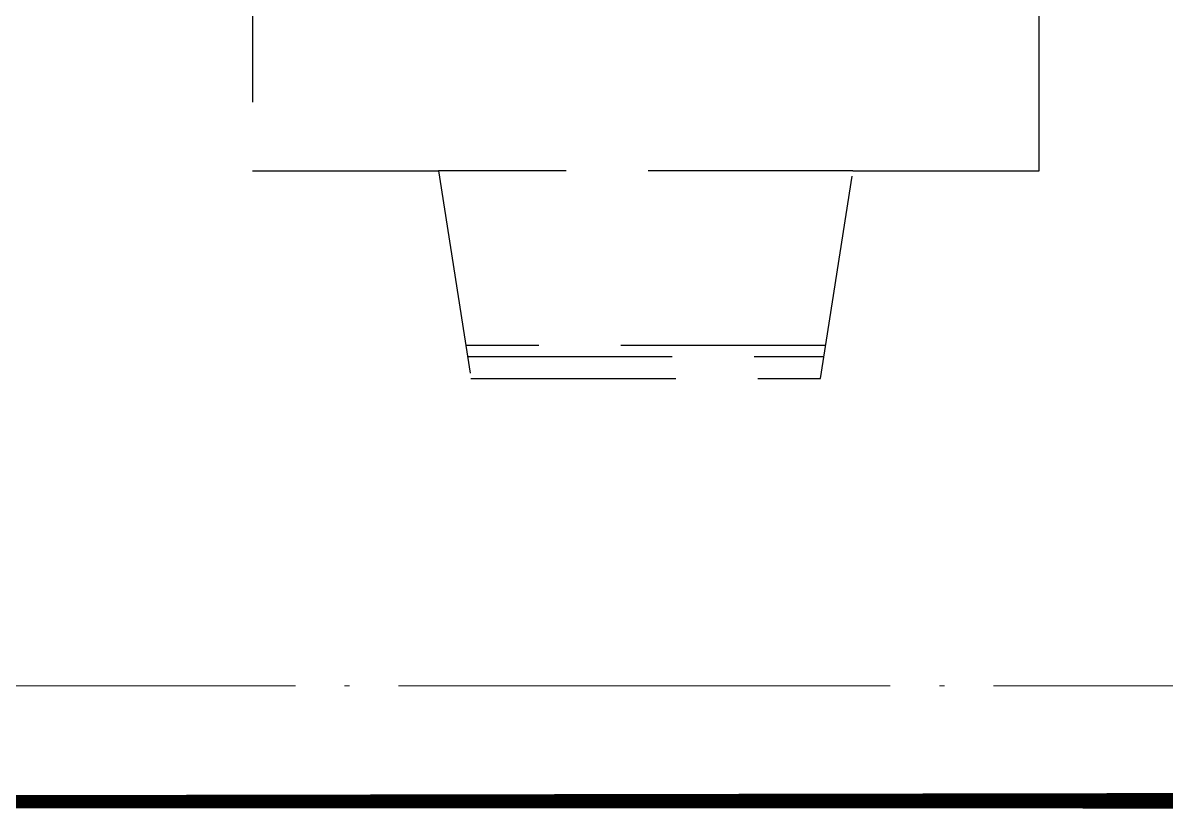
# Model space of a CAD drawing. Extents: x 27938 to 983267, y -209821 to 1628073.
# Drawn here: x 689396 to 690791, y -173990 to -173026 of the extents above; entities that cross this region are included whole.
import ezdxf

# ---------------------------------------------------------------- set-up
doc = ezdxf.new("R2010")
doc.units = 0
doc.header["$LTSCALE"] = 1000
doc.header["$MEASUREMENT"] = 0
for name, pattern in [('A户型$0$DASH', [0.35, 0.25, -0.1]), ('DASH', [0.35, 0.25, -0.1]), ('DOTE', [2.4200000000000004, 2, -0.2, 0.02, -0.2])]:
    doc.linetypes.add(name, pattern=pattern)
doc.layers.add('3.5方案汇报，与郭总、侯月琴确定户型_t8$0$2020.03.04 -1安徽标准化洋房户型(UA）_t8_t8$0$看线', color=154, linetype='Continuous')
doc.layers.add('5fur', color=250, linetype='Continuous')
doc.layers.add('DOTE', color=19, linetype='DOTE', lineweight=9)

# ---------------------------------------------------------------- blocks, each defined once
blk = doc.blocks.new('GFDGDGRDGRDG')
at = {"layer": 'DOTE', "linetype": 'DOTE', "ltscale": 0.3}
blk.add_line((573593.6739016977, 364358.3317887955), (626393.6739016924, 364358.3317887607), dxfattribs=at)
blk = doc.blocks.new('VDGVDVXVE')
at = {"layer": '5fur', "linetype": 'A户型$0$DASH'}
for p, q in [((583586.0973993705, 364986.9144716137), (583080.2540659922, 364986.8504716137)), ((583552.6485993705, 364773.5171382804), (583113.4603327039, 364773.5171382804)), ((583115.6128660372, 364760.1838049471), (583550.5944660372, 364760.1838049471))]:
    blk.add_line(p, q, dxfattribs=at)
blk.add_lwpolyline([(583586.0973993705, 366906.7864716137), (583546.5043430866, 367160.1838049471), (583119.8372212384, 367160.1838049471), (583080.2440660372, 366906.7864716137), (582853.1709993705, 366906.8504716137), (582853.1709993705, 366573.0992221342), (582599.8376660371, 366533.517966152), (582599.8376660371, 366106.8503414607), (582853.1709993705, 366067.265721936), (582853.1709993705, 365826.4325554675), (582599.8376660371, 365786.8512994853), (582599.8376660371, 365360.183674794), (582853.2344660372, 365320.5891382804), (582853.1709993705, 364986.8504716137), (583080.2540659922, 364986.8504716137), (583119.8372212384, 364733.5171382803), (583546.5043430866, 364733.5171382804), (583586.0973993705, 364986.9144716137), (583813.1709993705, 364986.8504716137), (583813.1709993705, 365320.5990552941), (584066.5043327039, 365360.1837737601)], dxfattribs=at)

msp = doc.modelspace()

# ---------------------------------------------------------------- linework, layer by layer
at = {"color": 5, "linetype": 'DASH', "ltscale": 0.8, "const_width": 20}
msp.add_lwpolyline([(691376.581987363, -173974.8073736754), (685206.5793524733, -173974.8073736106), (685206.5793524669, -174574.8073736455), (682276.5786871975, -174574.8073736342), (682276.5793640243, -166594.8073508333), (691656.578485895, -166594.8126846793)], dxfattribs=at)

# ---------------------------------------------------------------- block references
msp.add_blockref('VDGVDVXVE', (106822.9047994823, -538193.1391624466))
at = {"layer": '3.5方案汇报，与郭总、侯月琴确定户型_t8$0$2020.03.04 -1安徽标准化洋房户型(UA）_t8_t8$0$看线', "ltscale": 10}
msp.add_blockref('GFDGDGRDGRDG', (106822.9047994823, -538193.1391624466), dxfattribs=at)

doc.saveas('drawing.dxf')
